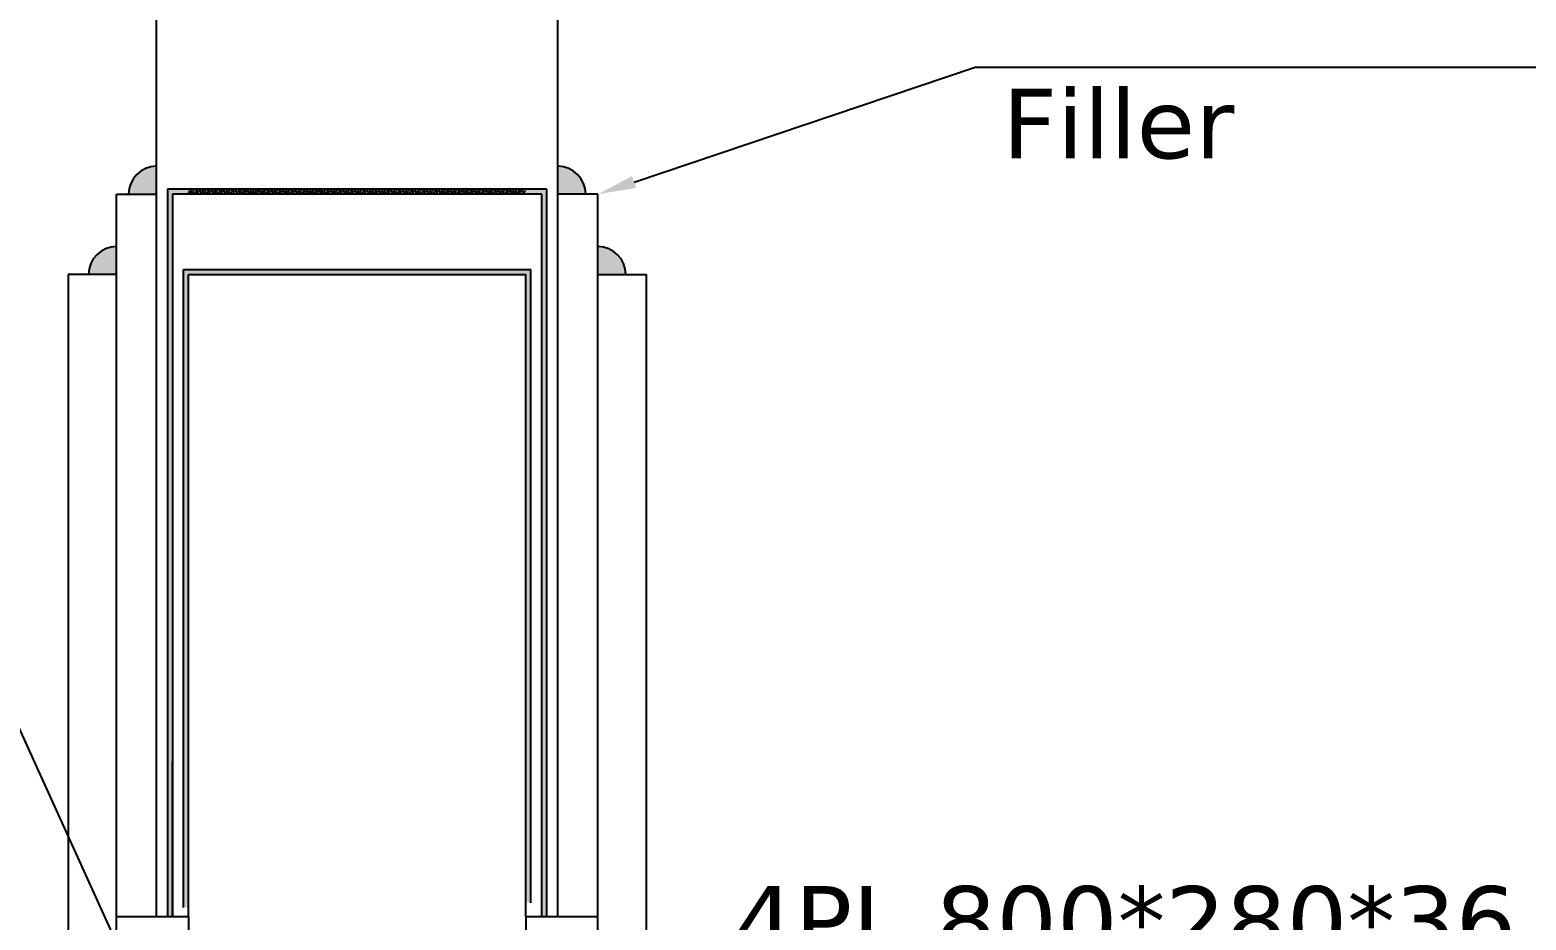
# Model space of a CAD drawing. Header units: metres. Extents: x 158 to 495, y 93 to 262.
# Drawn here: x 338.56 to 346.77, y 108.81 to 113.7 of the extents above; entities that cross this region are included whole.
import ezdxf
from ezdxf import colors
from ezdxf.entities.mleader import LeaderData, LeaderLine
from ezdxf.math import Vec2, Vec3

# ---------------------------------------------------------------- set-up
doc = ezdxf.new("R2010")
doc.units = ezdxf.units.M
doc.header["$MEASUREMENT"] = 0
doc.styles.get("Standard").update_dxf_attribs({"font": 'arial.ttf'})
pattern_1 = [(45, (144.023419, 83.890114), (-0.0081848469, 0.0081848469), []), (135, (144.023419, 83.890114), (-0.0245545407, 0.0081848469), [0.0289378037, -0.0173626822])]

msp = doc.modelspace()

# ---------------------------------------------------------------- hatches: boundary and pattern name
at = {"ltscale": 0.6}
h = msp.add_hatch(color=256, dxfattribs=at)
h.dxf.hatch_style = 1
h.paths.add_polyline_path([(339.03645, 112.50836, 0.4142136), (338.88362, 112.35553), (339.03645, 112.35553)])
h.paths.add_polyline_path([(339.25653, 112.94852, 0.4142136), (339.1037, 112.79569), (339.25653, 112.79569)])
h.paths.add_polyline_path([(341.556, 112.91238), (341.4573, 112.87451), (341.4573, 112.79569), (341.61013, 112.79569, 0.2206699)])
h.paths.add_polyline_path([(341.4573, 112.94852), (341.4573, 112.87451), (341.556, 112.91238, 0.1773345)])
h.paths.add_polyline_path([(341.67738, 112.50836), (341.67738, 112.35553), (341.83021, 112.35553, 0.4142136)])
h.paths.add_polyline_path([(339.03645, 105.31305), (338.88362, 105.31305, 0.4142136), (339.03645, 105.16022)])
h.paths.add_polyline_path([(341.83021, 105.31305), (341.67738, 105.31305), (341.67738, 105.16022, 0.4142136)])
h = msp.add_hatch()
h.set_pattern_fill('ANSI38', color=256, scale=0.092601)
h.set_pattern_definition(pattern_1)
h.paths.add_polyline_path([(341.39705, 112.82347), (341.28124, 112.82347), (341.28124, 112.79569), (341.36927, 112.79569), (341.36927, 108.83429), (341.39705, 108.83429)])
h.paths.add_polyline_path([(339.34456, 112.79569), (339.43259, 112.79569), (339.43259, 112.82347), (339.31678, 112.82347), (339.31678, 108.83429), (339.34456, 108.83429)])
h.paths.add_polyline_path([(339.43259, 112.35553), (341.28124, 112.35553), (341.28124, 108.91268), (341.30902, 108.91268), (341.30902, 112.38331), (339.40481, 112.38331), (339.40481, 108.88389), (339.43259, 108.88389)])
h = msp.add_hatch()
h.set_pattern_fill('ANSI38', color=256, scale=0.092601)
h.set_pattern_definition(pattern_1)
h.paths.add_polyline_path([(341.28124, 112.82347), (339.43259, 112.82347), (339.43259, 112.79569), (341.28124, 112.79569)])

# ---------------------------------------------------------------- linework, layer by layer
for p, q in [((339.25653, 108.83429), (339.25653, 117.14652)), ((341.4573, 108.83429), (341.4573, 117.14652)), ((344.16503, 113.49288), (348.58266, 113.49288)), ((341.39705, 112.82347), (339.31678, 112.82347)), ((339.31678, 112.82347), (339.31678, 108.83429)), ((341.39705, 108.83429), (341.39705, 112.82347)), ((339.03645, 108.83429), (339.03645, 112.79569)), ((339.03645, 112.79569), (339.25653, 112.79569)), ((341.36927, 112.79569), (339.34456, 112.79569)), ((339.34456, 112.79569), (339.34456, 108.83429)), ((341.36927, 108.83429), (341.36927, 112.79569)), ((341.67738, 112.79569), (341.4573, 112.79569)), ((341.67738, 108.83429), (341.67738, 112.79569)), ((339.03645, 112.35553), (338.77236, 112.35553)), ((338.77236, 112.35553), (338.77236, 105.31305)), ((339.40481, 112.38331), (341.30902, 112.38331)), ((339.40481, 108.88328), (339.40481, 112.38331)), ((339.43259, 112.35553), (341.28124, 112.35553)), ((339.43259, 108.83429), (339.43259, 112.35553)), ((341.28124, 108.83429), (341.28124, 112.35553)), ((341.30902, 108.90859), (341.30902, 112.38331)), ((341.67738, 112.35553), (341.94148, 112.35553)), ((341.94148, 112.35553), (341.94148, 105.31305)), ((339.34456, 108.83429), (339.34456, 109.68499)), ((341.36927, 108.83429), (341.36927, 109.68499)), ((339.03645, 108.83429), (339.43259, 108.83429)), ((339.03645, 101.30756), (339.03645, 108.83429)), ((339.43259, 108.83429), (339.43259, 105.31305)), ((341.28124, 108.83429), (341.67738, 108.83429)), ((341.28124, 108.83429), (341.28124, 105.31305)), ((341.67738, 101.30756), (341.67738, 108.83429))]:
    msp.add_line(p, q)
at = {"linetype": 'Continuous'}
for p, q in [((339.4052, 108.83429), (339.40391, 108.833)), ((339.43147, 108.83429), (339.43169, 108.83407)), ((341.28771, 108.83429), (341.28034, 108.82692))]:
    msp.add_line(p, q, dxfattribs=at)
for centre, start, end in [((339.25653, 112.79569), 90, 180), ((341.4573, 112.79569), 0, 90), ((339.03645, 112.35553), 90, 180), ((341.67738, 112.35553), 0, 90)]:
    msp.add_arc(centre, 0.15283, start, end)

# ---------------------------------------------------------------- texts
at = {"linetype": 'Continuous', "char_height": 0.3812372, "attachment_point": 1}
for s, insert in [('{\\fVerdana|b0|i0|c0|p34;Filler}', (343.89424, 113.37384)), ('{\\fVerdana|b0|i0|c0|p34;4PL 800*280*36}', (342.42349, 109.00107))]:
    msp.add_mtext_dynamic_manual_height_columns(s, width=4.7095171, gutter_width=9.94542, heights=[0], dxfattribs=dict(at, insert=insert))

# ---------------------------------------------------------------- leaders
ml = msp.add_multileader_mtext('Standard')
ml.set_content('', color=256)
ml.set_leader_properties()
ml.build(insert=Vec2(0, 0))
ml.multileader.update_dxf_attribs({"dogleg_length": 0.36, "arrow_head_size": 0.20924})
ctx = ml.context
ctx.base_point, ctx.char_height, ctx.arrow_head_size, ctx.landing_gap_size, ctx.plane_origin = Vec3(344.16503, 113.49288), 0.20924, 0.20924, 0.10462, Vec3(340.73602, 112.70842)
notes = []
notes.append((ctx, [(0, (1, 1, 0), (343.74656, 113.49288), (1, 0), 0.41847, [(0, [(341.67738, 112.79569)], 0, [])])]))
ctx.mtext.insert, ctx.mtext.flow_direction = Vec3(344.26965, 113.59749), 5
ml = msp.add_multileader_mtext('Standard')
ml.set_content('', color=256)
ml.set_leader_properties()
ml.build(insert=Vec2(0, 0))
ml.multileader.update_dxf_attribs({"dogleg_length": 0.36, "arrow_head_size": 0.16668})
ctx = ml.context
ctx.base_point, ctx.char_height, ctx.arrow_head_size, ctx.landing_gap_size, ctx.plane_origin = Vec3(336.99329, 112.09083), 0.16668, 0.16668, 0.08334, Vec3(338.97449, 108.02653)
ctx.text_align_type = 2
notes.append((ctx, [(0, (1, 1, 0), (337.49334, 112.09083), (-1, 0), 0.33336, [(0, [(339.40391, 107.88356)], 0, [])])]))
ctx.mtext.insert, ctx.mtext.alignment, ctx.mtext.flow_direction = Vec3(337.07663, 112.17417), 3, 5
for ctx, leaders in notes:
    for number, flags, end, landing, length, lines in leaders:
        leader = LeaderData()
        leader.index, (leader.has_last_leader_line, leader.has_dogleg_vector, leader.attachment_direction) = number, flags
        leader.last_leader_point, leader.dogleg_vector, leader.dogleg_length = Vec3(end), Vec3(landing), length
        for number, points, colour, breaks in lines:
            line = LeaderLine()
            line.index, line.vertices, line.color, line.breaks = number, Vec3.list(points), colors.encode_raw_color(colour), breaks
            leader.lines.append(line)
        ctx.leaders.append(leader)

doc.saveas('drawing.dxf')
